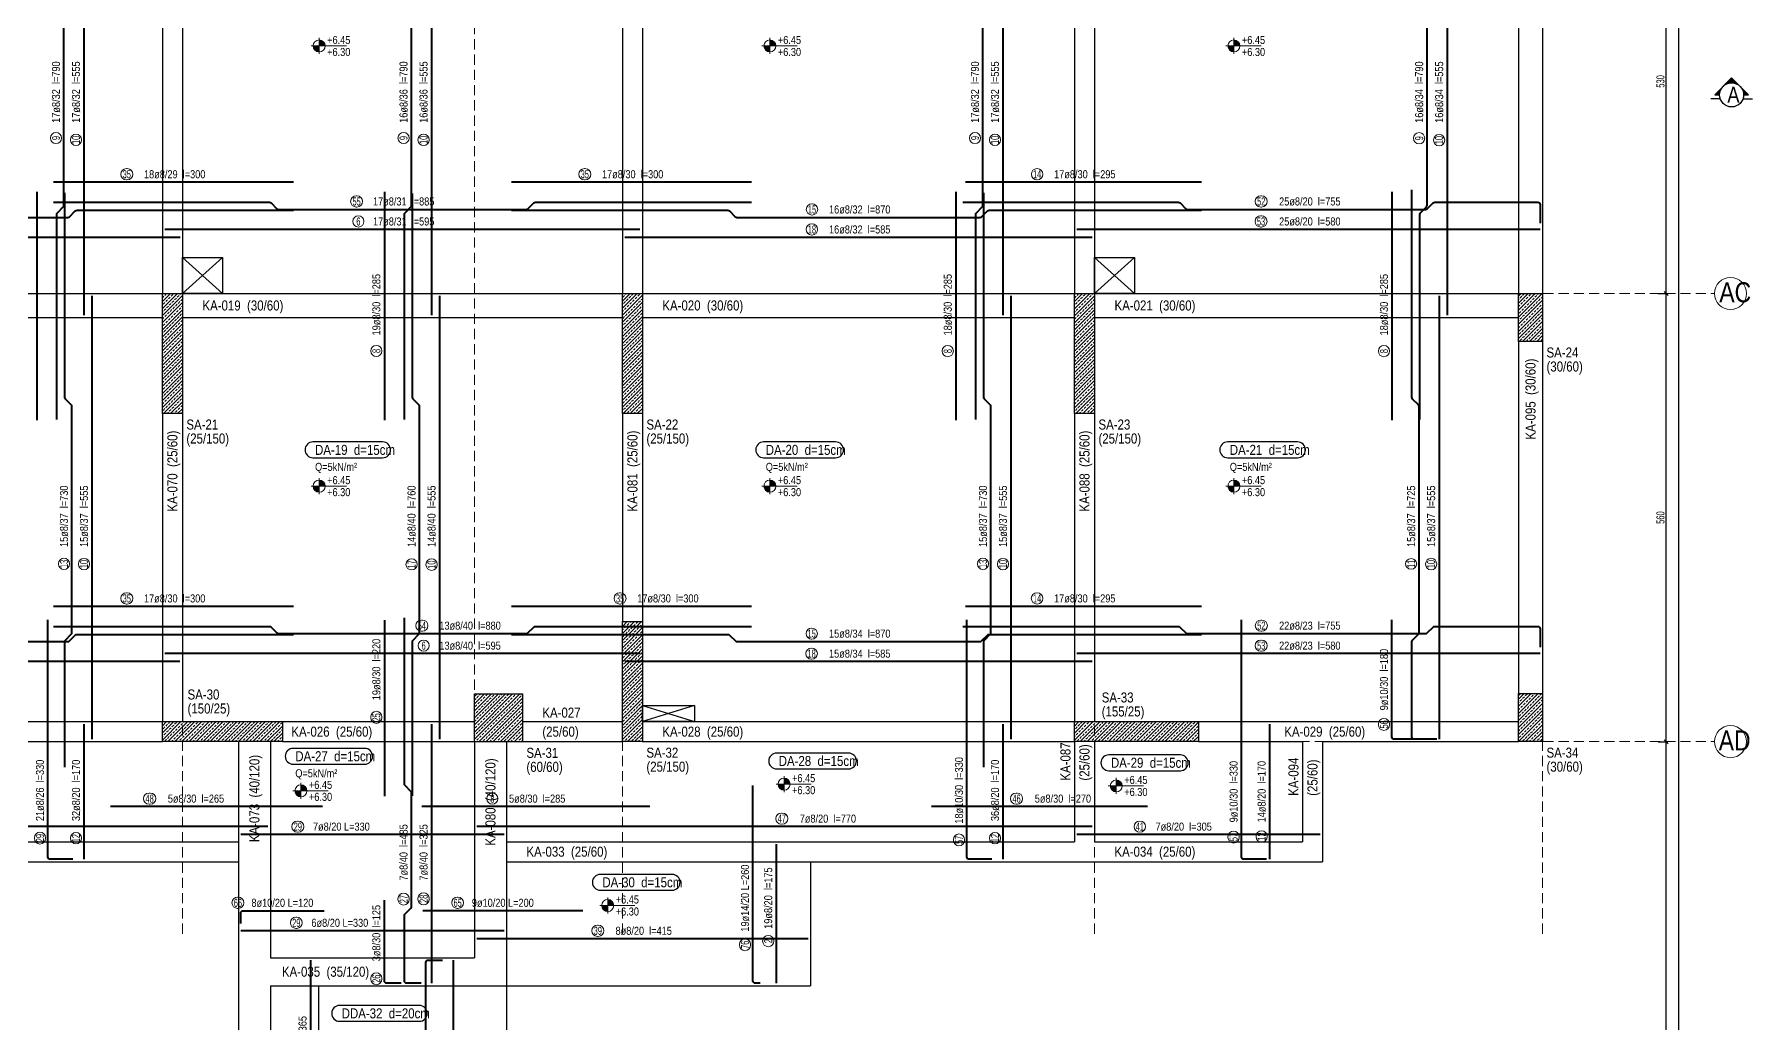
# Model space of a CAD drawing. Header units: millimetres. Extents: x 2223 to 6966, y 588 to 5587.
# Drawn here: x 4813 to 6960, y 3097 to 4334 of the extents above; entities that cross this region are included whole.
import ezdxf
from ezdxf.enums import TextEntityAlignment as Align

# ---------------------------------------------------------------- set-up
doc = ezdxf.new("R2010")
doc.units = ezdxf.units.MM
doc.linetypes.add('DASHED', pattern=[19.05, 12.7, -6.35])
for name, color, linetype, lineweight in [('AKS BALONU (BEYKENT)', 7, 'Continuous', 20), ('AKS CIZGISI (BEYKENT)', 252, 'DASHED', 20), ('AKS NO (BEYKENT)', 3, 'Continuous', 20), ('AKS OLCU (BEYKENT)', 200, 'Continuous', 20), ('BOSLUK (BEYKENT)', 30, 'Continuous', 30), ('CIZGI (BEYKENT)', 1, 'Continuous', 20), ('DONATI (BEYKENT)', 4, 'Continuous', 40), ('DONATI YAZISI (BEYKENT)', 3, 'Continuous', 20), ('DOSEME ISMI (BEYKENT)', 9, 'Continuous', 20), ('DOSEME PAFTA (BEYKENT)', 3, 'Continuous', 20), ('DOSEME SINIRI (BEYKENT)', 71, 'Continuous', 30), ('KESIT (BEYKENT)', 151, 'Continuous', 25), ('KESIT ISMI (BEYKENT)', 6, 'Continuous', 20), ('KIRIS (BEYKENT)', 2, 'Continuous', 30), ('KIRIS ISMI (BEYKENT)', 40, 'Continuous', 20), ('KOLON (BEYKENT)', 3, 'Continuous', 30), ('KOLON ISMI (BEYKENT)', 91, 'Continuous', 20), ('KOT CIZGI (BEYKENT)', 120, 'Continuous', 20), ('KOT YAZI (BEYKENT)', 7, 'Continuous', 20), ('POZ BALON (BEYKENT)', 14, 'Continuous', 20), ('POZ NO (BEYKENT)', 2, 'Continuous', 20), ('TARAMA (BEYKENT)', 252, 'Continuous', 20), ('YAZI (BEYKENT)', 140, 'Continuous', 20)]:
    doc.layers.add(name, color=color, linetype=linetype, lineweight=lineweight)
doc.styles.add('DSMOLC-50', font='Bahnschrift Light Condensed', dxfattribs={"width": 0.75, "height": 10})
doc.styles.add('KOT (BEYKENT)', font='')
doc.styles.add('YAZI (BEYKENT)', font='')
doc.styles.get('KOT (BEYKENT)').set_extended_font_data('Bahnschrift Light Condensed')
doc.styles.get('YAZI (BEYKENT)').set_extended_font_data('Bahnschrift Light Condensed')
doc.dimstyles.new('DSMOLC-50', dxfattribs={"dimtxt": 10, "dimasz": 5, "dimexe": 2, "dimexo": 2, "dimgap": 2, "dimtad": 1, "dimdec": 1, "dimrnd": 0.5, "dimzin": 12, "dimdsep": 46, "dimtxsty": 'DSMOLC-50', "dimblk": 'OBLIQUE', "dimblk1": 'OBLIQUE', "dimblk2": 'OBLIQUE', "dimcen": 0, "dimclrt": 7, "dimadec": 0, "dimazin": 0, "dimtfac": 1, "dimtdec": 4, "dimtix": 1, "dimtmove": 2, "dimatfit": 3, "dimfxl": 1, "dimtzin": 0, "dimarcsym": 0})
pattern_1 = [(45, (1444.828, 798.8927), (-4.4194174, 4.4194174), []), (45, (1449.247, 798.8927), (-4.4194174, 4.4194174), [3.125, -1.5625])]

# ---------------------------------------------------------------- blocks, each defined once
blk = doc.blocks.new('_Oblique')
at = {"color": 0, "linetype": 'ByBlock', "lineweight": -2}
blk.add_line((-0.5, -0.5), (0.5, 0.5), dxfattribs=at)
blk = doc.blocks.new('*D106')
at = {"layer": 'AKS OLCU (BEYKENT)', "color": 0, "lineweight": -2, "transparency": 16777216}
for p, q in [((6842.4, 3449.8), (6854.4, 3449.8)), ((6852.4, 2679.8), (6852.4, 3449.8)), ((6842.4, 2679.8), (6854.4, 2679.8))]:
    blk.add_line(p, q, dxfattribs=at)
at = {"layer": 'DEFPOINTS', "color": 0, "transparency": 16777216}
for p in [(6840.4, 3449.8), (6852.4, 3449.8), (6840.4, 2679.8)]:
    blk.add_point(p, dxfattribs=at)
at = {"layer": 'AKS OLCU (BEYKENT)', "color": 0, "lineweight": -2, "transparency": 16777216, "xscale": 5, "yscale": 5, "zscale": 5}
for p, rotation in [((6852.4, 3449.8), 90), ((6852.4, 2679.8), 270)]:
    blk.add_blockref('_Oblique', p, dxfattribs=dict(at, rotation=rotation))
at = {"layer": 'AKS OLCU (BEYKENT)', "color": 7, "transparency": 16777216, "insert": (6845.3, 3064.8), "char_height": 10, "attachment_point": 5, "rotation": 90, "style": 'DSMOLC-50'}
blk.add_mtext('770', dxfattribs=at)
blk = doc.blocks.new('*D107')
at = {"layer": 'AKS OLCU (BEYKENT)', "color": 0, "lineweight": -2, "transparency": 16777216}
for p, q in [((6842.4, 4009.8), (6854.4, 4009.8)), ((6852.4, 3449.8), (6852.4, 4009.8)), ((6842.4, 3449.8), (6854.4, 3449.8))]:
    blk.add_line(p, q, dxfattribs=at)
at = {"layer": 'DEFPOINTS', "color": 0, "transparency": 16777216}
for p in [(6840.4, 4009.8), (6852.4, 4009.8), (6840.4, 3449.8)]:
    blk.add_point(p, dxfattribs=at)
at = {"layer": 'AKS OLCU (BEYKENT)', "color": 0, "lineweight": -2, "transparency": 16777216, "xscale": 5, "yscale": 5, "zscale": 5}
for p, rotation in [((6852.4, 4009.8), 90), ((6852.4, 3449.8), 270)]:
    blk.add_blockref('_Oblique', p, dxfattribs=dict(at, rotation=rotation))
at = {"layer": 'AKS OLCU (BEYKENT)', "color": 7, "transparency": 16777216, "insert": (6845.3, 3729.8), "char_height": 10, "attachment_point": 5, "rotation": 90, "style": 'DSMOLC-50'}
blk.add_mtext('560', dxfattribs=at)
blk = doc.blocks.new('*D108')
at = {"layer": 'AKS OLCU (BEYKENT)', "color": 0, "lineweight": -2, "transparency": 16777216}
for p, q in [((6842.4, 4539.8), (6854.4, 4539.8)), ((6852.4, 4009.8), (6852.4, 4539.8)), ((6842.4, 4009.8), (6854.4, 4009.8))]:
    blk.add_line(p, q, dxfattribs=at)
at = {"layer": 'DEFPOINTS', "color": 0, "transparency": 16777216}
for p in [(6840.4, 4539.8), (6852.4, 4539.8), (6840.4, 4009.8)]:
    blk.add_point(p, dxfattribs=at)
at = {"layer": 'AKS OLCU (BEYKENT)', "color": 0, "lineweight": -2, "transparency": 16777216, "xscale": 5, "yscale": 5, "zscale": 5}
for p, rotation in [((6852.4, 4539.8), 90), ((6852.4, 4009.8), 270)]:
    blk.add_blockref('_Oblique', p, dxfattribs=dict(at, rotation=rotation))
at = {"layer": 'AKS OLCU (BEYKENT)', "color": 7, "transparency": 16777216, "insert": (6845.3, 4274.8), "char_height": 10, "attachment_point": 5, "rotation": 90, "style": 'DSMOLC-50'}
blk.add_mtext('530', dxfattribs=at)
blk = doc.blocks.new('*D110')
at = {"layer": 'AKS OLCU (BEYKENT)', "color": 0, "lineweight": -2, "transparency": 16777216}
for p, q in [((6842.4, 4944.8), (6870.4, 4944.8)), ((6868.4, 954.8), (6868.4, 4944.8)), ((6842.4, 954.8), (6870.4, 954.8))]:
    blk.add_line(p, q, dxfattribs=at)
at = {"layer": 'DEFPOINTS', "color": 0, "transparency": 16777216}
for p in [(6840.4, 4944.8), (6868.4, 4944.8), (6840.4, 954.8)]:
    blk.add_point(p, dxfattribs=at)
at = {"layer": 'AKS OLCU (BEYKENT)', "color": 0, "lineweight": -2, "transparency": 16777216, "xscale": 5, "yscale": 5, "zscale": 5}
for p, rotation in [((6868.4, 4944.8), 90), ((6868.4, 954.8), 270)]:
    blk.add_blockref('_Oblique', p, dxfattribs=dict(at, rotation=rotation))
at = {"layer": 'AKS OLCU (BEYKENT)', "color": 7, "transparency": 16777216, "insert": (6861.3, 2949.8), "char_height": 10, "attachment_point": 5, "rotation": 90, "style": 'DSMOLC-50'}
blk.add_mtext('3990', dxfattribs=at)

msp = doc.modelspace()

# ---------------------------------------------------------------- hatches: boundary and pattern name
at = {"layer": 'KESIT (BEYKENT)', "lineweight": -3}
h = msp.add_hatch(color=256, dxfattribs=at)
h.dxf.hatch_style = 1
h.paths.add_polyline_path([(6944.89, 4268.56), (6934.28, 4279.16), (6923.68, 4268.56, -0.1989124), (6934.28, 4272.95, -0.1989124)])
h = msp.add_hatch(color=256, dxfattribs=at)
h.dxf.hatch_style = 1
h.paths.add_polyline_path([(6919.28, 4257.95, -0.1989124), (6923.68, 4268.56), (6913.07, 4257.95)])
h = msp.add_hatch(color=256, dxfattribs=at)
h.dxf.hatch_style = 1
h.paths.add_polyline_path([(6955.5, 4257.95), (6944.89, 4268.56, -0.1989124), (6949.28, 4257.95)])
at = {"layer": 'KOT CIZGI (BEYKENT)'}
h = msp.add_hatch(color=256, dxfattribs=at)
h.dxf.hatch_style = 1
h.paths.add_polyline_path([(5168.81, 4319.09), (5161.31, 4319.09, 0.4142136), (5168.81, 4311.59)])
h = msp.add_hatch(color=256, dxfattribs=at)
h.dxf.hatch_style = 1
h.paths.add_polyline_path([(5168.81, 4326.59), (5168.81, 4319.09), (5176.31, 4319.09, 0.4142136)])
h = msp.add_hatch(color=256, dxfattribs=at)
h.dxf.hatch_style = 1
h.paths.add_polyline_path([(5732.14, 4319.09), (5724.64, 4319.09, 0.4142136), (5732.14, 4311.59)])
h = msp.add_hatch(color=256, dxfattribs=at)
h.dxf.hatch_style = 1
h.paths.add_polyline_path([(5732.14, 4326.59), (5732.14, 4319.09), (5739.64, 4319.09, 0.4142136)])
h = msp.add_hatch(color=256, dxfattribs=at)
h.dxf.hatch_style = 1
h.paths.add_polyline_path([(6312.14, 4319.09), (6304.64, 4319.09, 0.4142136), (6312.14, 4311.59)])
h = msp.add_hatch(color=256, dxfattribs=at)
h.dxf.hatch_style = 1
h.paths.add_polyline_path([(6312.14, 4326.59), (6312.14, 4319.09), (6319.64, 4319.09, 0.4142136)])
h = msp.add_hatch(color=256, dxfattribs=at)
h.dxf.hatch_style = 1
h.paths.add_polyline_path([(5168.81, 3769.09), (5161.31, 3769.09, 0.4142136), (5168.81, 3761.59)])
h = msp.add_hatch(color=256, dxfattribs=at)
h.dxf.hatch_style = 1
h.paths.add_polyline_path([(5168.81, 3776.59), (5168.81, 3769.09), (5176.31, 3769.09, 0.4142136)])
h = msp.add_hatch(color=256, dxfattribs=at)
h.dxf.hatch_style = 1
h.paths.add_polyline_path([(5732.14, 3769.09), (5724.64, 3769.09, 0.4142136), (5732.14, 3761.59)])
h = msp.add_hatch(color=256, dxfattribs=at)
h.dxf.hatch_style = 1
h.paths.add_polyline_path([(5732.14, 3776.59), (5732.14, 3769.09), (5739.64, 3769.09, 0.4142136)])
h = msp.add_hatch(color=256, dxfattribs=at)
h.dxf.hatch_style = 1
h.paths.add_polyline_path([(6312.14, 3769.09), (6304.64, 3769.09, 0.4142136), (6312.14, 3761.59)])
h = msp.add_hatch(color=256, dxfattribs=at)
h.dxf.hatch_style = 1
h.paths.add_polyline_path([(6312.14, 3776.59), (6312.14, 3769.09), (6319.64, 3769.09, 0.4142136)])
h = msp.add_hatch(color=256, dxfattribs=at)
h.dxf.hatch_style = 1
h.paths.add_polyline_path([(5146.04, 3395.85), (5146.04, 3388.35), (5153.54, 3388.35, 0.4142136)])
h = msp.add_hatch(color=256, dxfattribs=at)
h.dxf.hatch_style = 1
h.paths.add_polyline_path([(5749.89, 3396.7), (5742.39, 3396.7, 0.4142136), (5749.89, 3389.2)])
h = msp.add_hatch(color=256, dxfattribs=at)
h.dxf.hatch_style = 1
h.paths.add_polyline_path([(5749.89, 3404.2), (5749.89, 3396.7), (5757.39, 3396.7, 0.4142136)])
h = msp.add_hatch(color=256, dxfattribs=at)
h.dxf.hatch_style = 1
h.paths.add_polyline_path([(6165.13, 3394.49), (6157.63, 3394.49, 0.4142136), (6165.13, 3386.99)])
h = msp.add_hatch(color=256, dxfattribs=at)
h.dxf.hatch_style = 1
h.paths.add_polyline_path([(6165.13, 3401.99), (6165.13, 3394.49), (6172.63, 3394.49, 0.4142136)])
h = msp.add_hatch(color=256, dxfattribs=at)
h.dxf.hatch_style = 1
h.paths.add_polyline_path([(5146.04, 3388.35), (5138.54, 3388.35, 0.4142136), (5146.04, 3380.85)])
h = msp.add_hatch(color=256, dxfattribs=at)
h.dxf.hatch_style = 1
h.paths.add_polyline_path([(5529.49, 3245.09), (5521.99, 3245.09, 0.4142136), (5529.49, 3237.59)])
h = msp.add_hatch(color=256, dxfattribs=at)
h.dxf.hatch_style = 1
h.paths.add_polyline_path([(5529.49, 3252.59), (5529.49, 3245.09), (5536.99, 3245.09, 0.4142136)])
at = {"layer": 'TARAMA (BEYKENT)'}
h = msp.add_hatch(dxfattribs=at)
h.set_pattern_fill('ANSI33', color=256, style=0, pattern_type=0)
h.set_pattern_definition(pattern_1)
h.paths.add_polyline_path([(4972.86, 4009.84), (4997.86, 4009.84), (4997.86, 3859.84), (4972.86, 3859.84)], flags=0)
h = msp.add_hatch(dxfattribs=at)
h.set_pattern_fill('ANSI33', color=256, style=0, pattern_type=0)
h.set_pattern_definition(pattern_1)
h.paths.add_polyline_path([(5547.86, 4009.84), (5572.86, 4009.84), (5572.86, 3859.84), (5547.86, 3859.84)], flags=0)
h = msp.add_hatch(dxfattribs=at)
h.set_pattern_fill('ANSI33', color=256, style=0, pattern_type=0)
h.set_pattern_definition(pattern_1)
h.paths.add_polyline_path([(6112.86, 4009.84), (6137.86, 4009.84), (6137.86, 3859.84), (6112.86, 3859.84)], flags=0)
h = msp.add_hatch(dxfattribs=at)
h.set_pattern_fill('ANSI33', color=256, style=0, pattern_type=0)
h.set_pattern_definition(pattern_1)
h.paths.add_polyline_path([(6667.86, 4009.84), (6697.86, 4009.84), (6697.86, 3949.84), (6667.86, 3949.84)], flags=0)
h = msp.add_hatch(dxfattribs=at)
h.set_pattern_fill('ANSI33', color=256, style=0, pattern_type=0)
h.set_pattern_definition(pattern_1)
h.paths.add_polyline_path([(5547.86, 3599.84), (5572.86, 3599.84), (5572.86, 3449.84), (5547.86, 3449.84)], flags=0)
h = msp.add_hatch(dxfattribs=at)
h.set_pattern_fill('ANSI33', color=256, style=0, pattern_type=0)
h.set_pattern_definition(pattern_1)
h.paths.add_polyline_path([(5362.9, 3509.64), (5422.9, 3509.6), (5422.86, 3449.6), (5362.86, 3449.64)], flags=0)
h = msp.add_hatch(dxfattribs=at)
h.set_pattern_fill('ANSI33', color=256, style=0, pattern_type=0)
h.set_pattern_definition(pattern_1)
h.paths.add_polyline_path([(6667.86, 3509.84), (6697.86, 3509.84), (6697.86, 3449.84), (6667.86, 3449.84)], flags=0)
h = msp.add_hatch(dxfattribs=at)
h.set_pattern_fill('ANSI33', color=256, style=0, pattern_type=0)
h.set_pattern_definition(pattern_1)
h.paths.add_polyline_path([(4972.86, 3474.84), (5122.86, 3474.84), (5122.86, 3449.84), (4972.86, 3449.84)], flags=0)
h = msp.add_hatch(dxfattribs=at)
h.set_pattern_fill('ANSI33', color=256, style=0, pattern_type=0)
h.set_pattern_definition(pattern_1)
h.paths.add_polyline_path([(6112.86, 3474.84), (6267.86, 3474.84), (6267.86, 3449.84), (6112.86, 3449.84)], flags=0)

# ---------------------------------------------------------------- linework, layer by layer
at = {"layer": 'AKS BALONU (BEYKENT)'}
for centre in [(6932.86, 4009.84), (6932.86, 3449.84)]:
    msp.add_circle(centre, 20, dxfattribs=at)
at = {"layer": 'AKS CIZGISI (BEYKENT)'}
for p, q in [((4997.86, 3209.84), (4997.86, 5144.84)), ((5362.86, 3209.84), (5362.86, 5144.84)), ((5547.86, 3209.84), (5547.86, 5144.84)), ((6137.86, 3209.84), (6137.86, 5144.84)), ((6697.86, 3209.84), (6697.86, 5144.84)), ((2507.86, 4009.84), (6912.86, 4009.84)), ((2507.86, 3449.84), (6912.86, 3449.84))]:
    msp.add_line(p, q, dxfattribs=at)
at = {"layer": 'BOSLUK (BEYKENT)'}
for points in [[(4997.86, 4054.84), (5047.86, 4054.84), (5047.86, 4009.84), (4997.86, 4009.84)], [(6137.96, 4054.84), (6187.96, 4054.84), (6187.96, 4009.84), (6137.96, 4009.84)], [(5572.96, 3494.84), (5637.96, 3494.84), (5637.96, 3474.84), (5572.96, 3474.84)]]:
    msp.add_lwpolyline(points, close=True, dxfattribs=at)
at = {"layer": 'CIZGI (BEYKENT)', "lineweight": -3}
for p, q in [((4997.95, 4054.84), (5047.86, 4009.84)), ((5047.86, 4054.84), (4997.96, 4009.84)), ((6187.96, 4054.84), (6137.96, 4009.94)), ((6137.96, 4054.84), (6187.96, 4009.84)), ((5572.96, 3494.84), (5637.96, 3474.84)), ((5637.96, 3494.84), (5572.96, 3474.84))]:
    msp.add_line(p, q, dxfattribs=at)
at = {"layer": 'DONATI (BEYKENT)'}
for points in [[(4840.84, 3852.32), (4840.84, 4108.6, -0.1989124), (4841.72, 4110.72), (4848.97, 4117.96, 0.1989124), (4849.84, 4120.09), (4849.84, 4399.6, 0.1989124), (4848.97, 4401.72), (4841.72, 4408.96, -0.1989124), (4840.84, 4411.09), (4840.84, 4634.86)], [(5275.27, 3852.32), (5275.27, 4108.6, -0.1989124), (5276.14, 4110.72), (5283.39, 4117.96, 0.1989124), (5284.27, 4120.09), (5284.27, 4399.6, 0.1989124), (5283.39, 4401.72), (5276.14, 4408.96, -0.1989124), (5275.27, 4411.09), (5275.27, 4634.86)], [(5989.49, 3852.32), (5989.49, 4108.6, -0.1989124), (5990.37, 4110.72), (5997.61, 4117.96, 0.1989124), (5998.49, 4120.09), (5998.49, 4399.6, 0.1989124), (5997.61, 4401.72), (5990.37, 4408.96, -0.1989124), (5989.49, 4411.09), (5989.49, 4634.86)], [(6544.69, 3852.32), (6544.69, 4108.6, -0.1989124), (6545.57, 4110.72), (6552.81, 4117.96, 0.1989124), (6553.69, 4120.09), (6553.69, 4399.6, 0.1989124), (6552.81, 4401.72), (6545.57, 4408.96, -0.1989124), (6544.69, 4411.09), (6544.69, 4634.86)], [(4836.59, 4123.82), (5106.66, 4123.82, -0.1989124), (5108.78, 4122.94), (5116.03, 4115.69, 0.1989124), (5118.15, 4114.82), (5427.55, 4114.82, 0.1989124), (5429.67, 4115.69), (5436.92, 4122.94, -0.1989124), (5439.04, 4123.82), (5709.13, 4123.82)], [(4850.84, 3417.95), (4850.84, 3574.6, -0.1989124), (4851.72, 3576.72), (4858.97, 3583.96, 0.1989124), (4859.84, 3586.09), (4859.84, 3868.6, 0.1989124), (4858.97, 3870.72), (4851.72, 3877.96, -0.1989124), (4850.84, 3880.09), (4850.84, 4135.49)], [(5285.27, 3382.32), (5285.27, 3574.6, -0.1989124), (5286.14, 3576.72), (5293.39, 3583.96, 0.1989124), (5294.27, 3586.09), (5294.27, 3868.6, 0.1989124), (5293.39, 3870.72), (5286.14, 3877.96, -0.1989124), (5285.27, 3880.09), (5285.27, 4134.86)], [(5973.42, 4123.82), (6242.7, 4123.82, -0.1989124), (6244.82, 4122.94), (6252.07, 4115.69, 0.1989124), (6254.19, 4114.82), (6551.71, 4114.82, 0.1989124), (6553.83, 4115.69), (6561.08, 4122.94, -0.1989124), (6563.2, 4123.82), (6691.94, 4123.82, -0.4142136), (6694.94, 4120.82), (6694.94, 4097.8)], [(5999.49, 3417.95), (5999.49, 3574.6, -0.1989124), (6000.37, 3576.72), (6007.61, 3583.96, 0.1989124), (6008.49, 3586.09), (6008.49, 3868.6, 0.1989124), (6007.61, 3870.72), (6000.37, 3877.96, -0.1989124), (5999.49, 3880.09), (5999.49, 4135.49)], [(6565.69, 3452.84), (6537.69, 3452.84, -0.4142136), (6534.69, 3455.84), (6534.69, 3574.6, -0.1989124), (6535.57, 3576.72), (6542.81, 3583.96, 0.1989124), (6543.69, 3586.09), (6543.69, 3868.6, 0.1989124), (6542.81, 3870.72), (6535.57, 3877.96, -0.1989124), (6534.69, 3880.09), (6534.69, 4139.38)], [(4269.08, 4113.82), (4539.57, 4113.82, -0.1989124), (4541.69, 4112.94), (4548.93, 4105.69, 0.1989124), (4551.05, 4104.82), (4854.67, 4104.82, 0.1989124), (4856.79, 4105.69), (4864.03, 4112.94, -0.1989124), (4866.15, 4113.82), (5136.62, 4113.82)], [(5409.1, 4113.82), (5679.57, 4113.82, -0.1989124), (5681.69, 4112.94), (5688.93, 4105.69, 0.1989124), (5691.05, 4104.82), (5994.67, 4104.82, 0.1989124), (5996.79, 4105.69), (6004.03, 4112.94, -0.1989124), (6006.15, 4113.82), (6271.65, 4113.82)], [(4860.84, 3302.84), (4832.84, 3302.84, -0.4142136), (4829.84, 3305.84), (4829.84, 3601.84)], [(4836.6, 3593.81), (5106.62, 3593.81, -0.1989124), (5108.74, 3592.93), (5115.98, 3585.69, 0.1989124), (5118.1, 3584.81), (5427.62, 3584.81, 0.1989124), (5429.74, 3585.69), (5436.98, 3592.93, -0.1989124), (5439.1, 3593.81), (5709.14, 3593.81)], [(5296.27, 3147.84), (5278.27, 3147.84, -0.4142136), (5275.27, 3150.84), (5275.27, 3232.6, -0.1989124), (5276.14, 3234.72), (5283.39, 3241.96, 0.1989124), (5284.27, 3244.09), (5284.27, 3385.6, 0.1989124), (5283.39, 3387.72), (5276.14, 3394.96, -0.1989124), (5275.27, 3397.09), (5275.27, 3604.38)], [(5973.42, 3593.81), (6242.64, 3593.81, -0.1989124), (6244.76, 3592.93), (6252, 3585.69, 0.1989124), (6254.12, 3584.81), (6551.7, 3584.81, 0.1989124), (6553.82, 3585.69), (6561.06, 3592.93, -0.1989124), (6563.18, 3593.81), (6691.95, 3593.81, -0.4142136), (6694.95, 3590.81), (6694.95, 3567.8)], [(6009.49, 3302.84), (5981.49, 3302.84, -0.4142136), (5978.49, 3305.84), (5978.49, 3601.84)], [(6352.76, 3302.84), (6324.76, 3302.84, -0.4142136), (6321.76, 3305.84), (6321.76, 3601.84)], [(6540.69, 3452.84), (6512.69, 3452.84, -0.4142136), (6509.69, 3455.84), (6509.69, 3601.84)], [(4269.08, 3583.81), (4539.62, 3583.81, -0.1989124), (4541.74, 3582.93), (4548.98, 3575.69, 0.1989124), (4551.11, 3574.81), (4854.63, 3574.81, 0.1989124), (4856.76, 3575.69), (4864, 3582.93, -0.1989124), (4866.12, 3583.81), (5136.63, 3583.81)], [(5409.1, 3583.81), (5679.62, 3583.81, -0.1989124), (5681.74, 3582.93), (5688.98, 3575.69, 0.1989124), (5691.11, 3574.81), (5994.63, 3574.81, 0.1989124), (5996.76, 3575.69), (6004, 3582.93, -0.1989124), (6006.12, 3583.81), (6271.64, 3583.81)], [(5720.04, 3147.84), (5714.04, 3147.84, -0.4142136), (5711.04, 3150.84), (5711.04, 3394.84)], [(5271.27, 3147.84), (5253.27, 3147.84, -0.4142136), (5250.27, 3150.84), (5250.27, 3251.84)], [(5070.86, 3222.5), (5070.86, 3235.5, -0.4142136), (5073.86, 3238.5), (5174.86, 3238.5)], [(5323.16, 2812.84), (5305.16, 2812.84, -0.4142136), (5302.16, 2815.84), (5302.16, 3173.84, -0.4142136), (5305.16, 3176.84), (5323.16, 3176.84)]]:
    msp.add_lwpolyline(points, format="xyb", dxfattribs=at)
for points in [[(4874.84, 4536.84), (4874.84, 3982.84)], [(5309.27, 4536.84), (5309.27, 3982.84)], [(6023.49, 4536.84), (6023.49, 3982.84)], [(6578.69, 4536.84), (6578.69, 3982.84)], [(5136.65, 4148.82), (4836.65, 4148.82)], [(5709.06, 4148.82), (5409.06, 4148.82)], [(6271.67, 4148.82), (5976.68, 4148.82)], [(4815.84, 4136.72), (4815.84, 3851.72)], [(5250.27, 4136.72), (5250.27, 3851.72)], [(5964.49, 4136.72), (5964.49, 3851.72)], [(6509.69, 4136.72), (6509.69, 3851.72)], [(5569.78, 4089.82), (4975.94, 4089.82)], [(6694.94, 4089.82), (6115.94, 4089.82)], [(4994.94, 4079.82), (4410.76, 4079.82)], [(6134.94, 4079.82), (5550.76, 4079.82)], [(4884.84, 4006.84), (4884.84, 3452.84)], [(5319.27, 4006.84), (5319.27, 3452.84)], [(6033.49, 4006.84), (6033.49, 3452.84)], [(6568.69, 4006.84), (6568.69, 3452.84)], [(5136.62, 3618.81), (4836.62, 3618.81)], [(5709.11, 3618.81), (5409.11, 3618.81)], [(6271.63, 3618.81), (5976.63, 3618.81)], [(5250.27, 3601.72), (5250.27, 3381.72)], [(4994.86, 3549.81), (4410.86, 3549.81)], [(5569.86, 3559.81), (4975.88, 3559.81)], [(6134.86, 3549.81), (5550.86, 3549.81)], [(6694.95, 3559.81), (6115.88, 3559.81)], [(4874.84, 3471.84), (4874.84, 3302.84)], [(5309.27, 3471.84), (5309.27, 3147.84)], [(6023.49, 3471.84), (6023.49, 3302.84)], [(6356.76, 3471.84), (6356.76, 3302.84)], [(5172.86, 3368.66), (4907.86, 3368.66)], [(5582.24, 3368.66), (5297.23, 3368.66)], [(6204.11, 3368.66), (5934.12, 3368.66)], [(5104.86, 3343.66), (4410.84, 3343.66)], [(5399.86, 3333.66), (5070.86, 3333.66)], [(6134.86, 3343.66), (5365.86, 3343.66)], [(6419.86, 3333.66), (6115.87, 3333.66)], [(5740.04, 3321.84), (5740.04, 3147.84)], [(5498.36, 3238.5), (5298.36, 3238.5)], [(5399.86, 3213.5), (5070.86, 3213.5)], [(5779.86, 3203.5), (5365.86, 3203.5)], [(5158.06, 3176.84), (5158.06, 2812.84)], [(5336.16, 3176.84), (5336.16, 2812.84)]]:
    msp.add_lwpolyline(points, dxfattribs=at)
at = {"layer": 'DOSEME PAFTA (BEYKENT)', "lineweight": -3}
for points in [[(5161.05, 3804.52), (5248.12, 3804.52, 1), (5248.12, 3824.31), (5161.05, 3824.31, 1)], [(5724.39, 3804.52), (5814.28, 3804.52, 1), (5814.28, 3824.31), (5724.39, 3824.31, 1)], [(6304.39, 3804.52), (6391.71, 3804.52, 1), (6391.71, 3824.31), (6304.39, 3824.31, 1)], [(5136.36, 3421.67), (5225.66, 3421.67, 1), (5225.66, 3441.46), (5136.36, 3441.46, 1)], [(5740.56, 3415.77), (5830.38, 3415.77, 1), (5830.38, 3435.56), (5740.56, 3435.56, 1)], [(6155.8, 3413.56), (6245.19, 3413.56, 1), (6245.19, 3433.34), (6155.8, 3433.34, 1)], [(5520.16, 3264.16), (5609.99, 3264.16, 1), (5609.99, 3283.95), (5520.16, 3283.95, 1)], [(5194.34, 3100.4), (5293.96, 3100.4, 1), (5293.96, 3120.18), (5194.34, 3120.18, 1)]]:
    msp.add_lwpolyline(points, format="xyb", close=True, dxfattribs=at)
at = {"layer": 'DOSEME SINIRI (BEYKENT)'}
for p, q in [((5782.86, 3299.84), (5782.86, 3144.84)), ((5167.86, 3144.84), (5167.86, 2844.84)), ((5402.86, 3144.84), (5782.86, 3144.84)), ((5402.86, 3144.84), (5402.86, 2844.84))]:
    msp.add_line(p, q, dxfattribs=at)
at = {"layer": 'KESIT (BEYKENT)', "lineweight": -3, "flags": 128}
for points in [[(6949.28, 4257.95), (6955.5, 4257.95), (6934.28, 4279.16), (6913.07, 4257.95), (6919.28, 4257.95)], [(6920.14, 4252.95), (6908.07, 4252.95)], [(6948.43, 4252.95), (6960.5, 4252.95)]]:
    msp.add_lwpolyline(points, dxfattribs=at)
at = {"layer": 'KESIT (BEYKENT)', "lineweight": -3}
msp.add_circle((6934.28, 4257.95), 15, dxfattribs=at)
at = {"layer": 'KIRIS (BEYKENT)'}
for p, q in [((4972.86, 4479.94), (4972.96, 4009.94)), ((4997.86, 4479.94), (4997.96, 4009.94)), ((5547.76, 4479.94), (5547.76, 4009.94)), ((5572.86, 4479.94), (5572.76, 4009.94)), ((6112.86, 4479.94), (6112.96, 4009.94)), ((6137.86, 4479.94), (6137.96, 4009.94)), ((6667.96, 4479.94), (6667.96, 4009.94)), ((6697.86, 4479.94), (6697.96, 4009.94)), ((4432.76, 4009.84), (4972.96, 4009.84)), ((4997.96, 4009.84), (5547.76, 4009.84)), ((5572.76, 4009.84), (6112.96, 4009.84)), ((6137.96, 4009.84), (6667.96, 4009.84)), ((4432.76, 3979.84), (4972.96, 3979.84)), ((4997.96, 3979.84), (5547.76, 3979.84)), ((5572.76, 3979.84), (6112.96, 3979.84)), ((6137.96, 3979.84), (6667.96, 3979.84)), ((6667.96, 3949.94), (6667.96, 3509.74)), ((6697.86, 3949.94), (6697.96, 3509.74)), ((4972.96, 3859.94), (4972.86, 3474.84)), ((4997.86, 3859.94), (4997.86, 3474.74)), ((5547.76, 3859.94), (5547.76, 3599.74)), ((5572.86, 3859.94), (5572.76, 3599.74)), ((6112.96, 3859.94), (6112.86, 3474.84)), ((6137.86, 3859.94), (6137.86, 3474.74)), ((4432.76, 3474.84), (4972.86, 3474.84)), ((5122.86, 3474.84), (5362.78, 3474.84)), ((5422.78, 3474.84), (5547.76, 3474.84)), ((5572.76, 3474.84), (6112.86, 3474.84)), ((6267.96, 3474.84), (6667.96, 3474.84)), ((4432.86, 3449.84), (4972.86, 3449.84)), ((5067.86, 3449.74), (5067.86, 2844.84)), ((5107.86, 3449.74), (5107.86, 3179.84)), ((5122.86, 3449.84), (5362.76, 3449.84)), ((5362.86, 3449.64), (5362.86, 3179.84)), ((5402.86, 3449.62), (5402.86, 3144.84)), ((5422.76, 3449.84), (5547.76, 3449.84)), ((5572.76, 3449.84), (6112.86, 3449.84)), ((6112.96, 3449.74), (6112.86, 3324.84)), ((6137.86, 3449.74), (6137.86, 3324.84)), ((6267.96, 3449.84), (6397.86, 3449.84)), ((6397.86, 3449.84), (6397.86, 3324.84)), ((6422.86, 3449.84), (6667.96, 3449.84)), ((6422.86, 3449.84), (6422.86, 3299.84)), ((4432.86, 3324.84), (5067.86, 3324.84)), ((5402.86, 3324.84), (6112.86, 3324.84)), ((6137.86, 3324.84), (6397.86, 3324.84)), ((3787.91, 3299.84), (5067.86, 3299.84)), ((5402.86, 3299.84), (6422.86, 3299.84)), ((5107.86, 3179.84), (5362.86, 3179.84)), ((5107.86, 3144.84), (5402.86, 3144.84)), ((5107.86, 3144.84), (5107.86, 2844.84))]:
    msp.add_line(p, q, dxfattribs=at)
at = {"layer": 'KOLON (BEYKENT)'}
for points in [[(4972.86, 4009.84), (4997.86, 4009.84), (4997.86, 3859.84), (4972.86, 3859.84)], [(5547.86, 4009.84), (5572.86, 4009.84), (5572.86, 3859.84), (5547.86, 3859.84)], [(6112.86, 4009.84), (6137.86, 4009.84), (6137.86, 3859.84), (6112.86, 3859.84)], [(6667.86, 4009.84), (6697.86, 4009.84), (6697.86, 3949.84), (6667.86, 3949.84)], [(5547.86, 3599.84), (5572.86, 3599.84), (5572.86, 3449.84), (5547.86, 3449.84)], [(5362.9, 3509.64), (5422.9, 3509.6), (5422.86, 3449.6), (5362.86, 3449.64)], [(6667.86, 3509.84), (6697.86, 3509.84), (6697.86, 3449.84), (6667.86, 3449.84)], [(4972.86, 3474.84), (5122.86, 3474.84), (5122.86, 3449.84), (4972.86, 3449.84)], [(6112.86, 3474.84), (6267.86, 3474.84), (6267.86, 3449.84), (6112.86, 3449.84)]]:
    msp.add_lwpolyline(points, close=True, dxfattribs=at)
at = {"layer": 'KOT CIZGI (BEYKENT)'}
for p, q in [((5158.81, 4319.09), (5202.83, 4319.09)), ((5168.81, 4329.09), (5168.81, 4309.09)), ((5722.14, 4319.09), (5766.17, 4319.09)), ((5732.14, 4329.09), (5732.14, 4309.09)), ((6302.14, 4319.09), (6346.17, 4319.09)), ((6312.14, 4329.09), (6312.14, 4309.09)), ((5158.81, 3769.09), (5202.83, 3769.09)), ((5168.81, 3779.09), (5168.81, 3759.09)), ((5722.14, 3769.09), (5766.17, 3769.09)), ((5732.14, 3779.09), (5732.14, 3759.09)), ((6302.14, 3769.09), (6346.17, 3769.09)), ((6312.14, 3779.09), (6312.14, 3759.09)), ((5146.04, 3398.35), (5146.04, 3378.35)), ((5739.89, 3396.7), (5783.92, 3396.7)), ((5749.89, 3406.7), (5749.89, 3386.7)), ((6155.13, 3394.49), (6199.16, 3394.49)), ((6165.13, 3404.49), (6165.13, 3384.49)), ((5136.04, 3388.35), (5180.07, 3388.35)), ((5519.49, 3245.09), (5563.52, 3245.09)), ((5529.49, 3255.09), (5529.49, 3235.09))]:
    msp.add_line(p, q, dxfattribs=at)
for centre in [(5168.81, 4319.09), (5732.14, 4319.09), (6312.14, 4319.09), (5168.81, 3769.09), (5732.14, 3769.09), (6312.14, 3769.09), (5146.04, 3388.35), (5749.89, 3396.7), (6165.13, 3394.49), (5529.49, 3245.09)]:
    msp.add_circle(centre, 7.5, dxfattribs=at)
at = {"layer": 'POZ BALON (BEYKENT)'}
for points in [[(4871.84, 4201.57), (4871.84, 4201.91, 1), (4857.84, 4201.91), (4857.84, 4201.57, 1)], [(5306.27, 4201.64), (5306.27, 4201.98, 1), (5292.27, 4201.98), (5292.27, 4201.64, 1)], [(6020.49, 4201.57), (6020.49, 4201.91, 1), (6006.49, 4201.91), (6006.49, 4201.57, 1)], [(6575.69, 4201.31), (6575.69, 4201.65, 1), (6561.69, 4201.65), (6561.69, 4201.31, 1)], [(4927.84, 4151.82), (4928.93, 4151.82, 1), (4928.93, 4165.82), (4927.84, 4165.82, 1)], [(5500.29, 4151.82), (5501.37, 4151.82, 1), (5501.37, 4165.82), (5500.29, 4165.82, 1)], [(6065.95, 4151.82), (6066.4, 4151.82, 1), (6066.4, 4165.82), (6065.95, 4165.82, 1)], [(5215.16, 4117.82), (5216.1, 4117.82, 1), (5216.1, 4131.82), (5215.16, 4131.82, 1)], [(6345.77, 4117.82), (6346.81, 4117.82, 1), (6346.81, 4131.82), (6345.77, 4131.82, 1)], [(5784.72, 4107.82), (5784.93, 4107.82, 1), (5784.93, 4121.82), (5784.72, 4121.82, 1)], [(6345.54, 4092.82), (6346.52, 4092.82, 1), (6346.52, 4106.82), (6345.54, 4106.82, 1)], [(5784.52, 4082.82), (5784.86, 4082.82, 1), (5784.86, 4096.82), (5784.52, 4096.82, 1)], [(4856.84, 3671.77), (4856.84, 3672.03, 1), (4842.84, 3672.03), (4842.84, 3671.77, 1)], [(4881.84, 3671.52), (4881.84, 3671.86, 1), (4867.84, 3671.86), (4867.84, 3671.52, 1)], [(5291.27, 3671.31), (5291.27, 3671.33, 1), (5277.27, 3671.33), (5277.27, 3671.31, 1)], [(5316.27, 3670.86), (5316.27, 3671.2, 1), (5302.27, 3671.2), (5302.27, 3670.86, 1)], [(6005.49, 3671.77), (6005.49, 3672.03, 1), (5991.49, 3672.03), (5991.49, 3671.77, 1)], [(6030.49, 3671.52), (6030.49, 3671.86, 1), (6016.49, 3671.86), (6016.49, 3671.52, 1)], [(6540.69, 3672.27), (6540.69, 3671.58, 1), (6526.69, 3671.58), (6526.69, 3672.27, 1)], [(6565.69, 3671.52), (6565.69, 3671.86, 1), (6551.69, 3671.86), (6551.69, 3671.52, 1)], [(4927.84, 3621.81), (4928.93, 3621.81, 1), (4928.93, 3635.81), (4927.84, 3635.81, 1)], [(5544.35, 3621.81), (5545.43, 3621.81, 1), (5545.43, 3635.81), (5544.35, 3635.81, 1)], [(6065.9, 3621.81), (6066.35, 3621.81, 1), (6066.35, 3635.81), (6065.9, 3635.81, 1)], [(5296.53, 3587.81), (5297.82, 3587.81, 1), (5297.82, 3601.81), (5296.53, 3601.81, 1)], [(5784.35, 3577.81), (5784.56, 3577.81, 1), (5784.56, 3591.81), (5784.35, 3591.81, 1)], [(6345.92, 3587.81), (6346.96, 3587.81, 1), (6346.96, 3601.81), (6345.92, 3601.81, 1)], [(5784.16, 3552.81), (5784.49, 3552.81, 1), (5784.49, 3566.81), (5784.16, 3566.81, 1)], [(6345.69, 3562.81), (6346.67, 3562.81, 1), (6346.67, 3576.81), (6345.69, 3576.81, 1)], [(5247.27, 3479.67), (5247.27, 3480.71, 1), (5233.27, 3480.71), (5233.27, 3479.67, 1)], [(6506.69, 3470.95), (6506.69, 3471.84, 1), (6492.69, 3471.84), (6492.69, 3470.95, 1)], [(4956.3, 3371.66), (4957.61, 3371.66, 1), (4957.61, 3385.66), (4956.3, 3385.66, 1)], [(6039.96, 3371.66), (6041.1, 3371.66, 1), (6041.1, 3385.66), (6039.96, 3385.66, 1)], [(5141.72, 3336.66), (5142.63, 3336.66, 1), (5142.63, 3350.66), (5141.72, 3350.66, 1)], [(5746.56, 3346.66), (5747.55, 3346.66, 1), (5747.55, 3360.66), (5746.56, 3360.66, 1)], [(6194.41, 3336.66), (6194.57, 3336.66, 1), (6194.57, 3350.66), (6194.41, 3350.66, 1)], [(4826.84, 3328.83), (4826.84, 3329.74, 1), (4812.84, 3329.74), (4812.84, 3328.83, 1)], [(4871.84, 3329.08), (4871.84, 3329.3, 1), (4857.84, 3329.3), (4857.84, 3329.08, 1)], [(5975.49, 3326.69), (5975.49, 3327.52, 1), (5961.49, 3327.52), (5961.49, 3326.69, 1)], [(6020.49, 3329.18), (6020.49, 3329.4, 1), (6006.49, 3329.4), (6006.49, 3329.18, 1)], [(6318.76, 3330.18), (6318.76, 3331, 1), (6304.76, 3331), (6304.76, 3330.18, 1)], [(6353.76, 3331.17), (6353.76, 3331.4, 1), (6339.76, 3331.4), (6339.76, 3331.17, 1)], [(5066.81, 3241.5), (5067.66, 3241.5, 1), (5067.66, 3255.5), (5066.81, 3255.5, 1)], [(5281.27, 3252.67), (5281.27, 3253.51, 1), (5267.27, 3253.51), (5267.27, 3252.67, 1)], [(5306.27, 3252.87), (5306.27, 3253.95, 1), (5292.27, 3253.95), (5292.27, 3252.87, 1)], [(5341.44, 3241.5), (5342.33, 3241.5, 1), (5342.33, 3255.5), (5341.44, 3255.5, 1)], [(5139.79, 3216.5), (5140.7, 3216.5, 1), (5140.7, 3230.5), (5139.79, 3230.5, 1)], [(5516.6, 3206.5), (5517.64, 3206.5, 1), (5517.64, 3220.5), (5516.6, 3220.5, 1)], [(5708.04, 3195.58), (5708.04, 3196.43, 1), (5694.04, 3196.43), (5694.04, 3195.58, 1)], [(5247.27, 3153.1), (5247.27, 3154.09, 1), (5233.27, 3154.09), (5233.27, 3153.1, 1)]]:
    msp.add_lwpolyline(points, format="xyb", close=True, dxfattribs=at)
for centre in [(4839.84, 4204.03), (5274.27, 4204.09), (5988.49, 4204.03), (6543.69, 4203.77), (5217.83, 4099.82), (5240.27, 3938.01), (5954.49, 3937.83), (6499.69, 3937.83), (5299.43, 3569.81), (5385.27, 3378.66), (5730.04, 3200.61)]:
    msp.add_circle(centre, 7, dxfattribs=at)

# ---------------------------------------------------------------- texts
at = {"layer": 'AKS NO (BEYKENT)', "style": 'YAZI (BEYKENT)'}
for s, p in [('AC', (6918.85, 3998.84)), ('AD', (6918.12, 3438.84))]:
    msp.add_text(s, height=25, dxfattribs=at).set_placement(p)
at = {"layer": 'DONATI YAZISI (BEYKENT)', "style": 'YAZI (BEYKENT)'}
for s, p in [(' 17ø8/32  l=790', (4839.84, 4259.84)), (' 17ø8/32  l=555', (4864.84, 4259.84)), (' 16ø8/36  l=790', (5274.27, 4259.84)), (' 16ø8/36  l=555', (5299.27, 4259.84)), (' 17ø8/32  l=790', (5988.49, 4259.84)), (' 17ø8/32  l=555', (6013.49, 4259.84)), (' 16ø8/34  l=790', (6543.69, 4259.84)), (' 16ø8/34  l=555', (6568.69, 4259.84)), (' 19ø8/30  l=285', (5240.27, 3994.22)), (' 18ø8/30  l=285', (5954.49, 3994.22)), (' 18ø8/30  l=285', (6499.69, 3994.22)), (' 15ø8/37  l=730', (4849.84, 3729.84)), (' 15ø8/37  l=555', (4874.84, 3729.84)), (' 14ø8/40  l=760', (5284.27, 3729.84)), (' 14ø8/40  l=555', (5309.27, 3729.84)), (' 15ø8/37  l=730', (5998.49, 3729.84)), (' 15ø8/37  l=555', (6023.49, 3729.84)), (' 15ø8/37  l=725', (6533.69, 3729.84)), (' 15ø8/37  l=555', (6558.69, 3729.84)), (' 19ø8/30  l=220', (5240.27, 3538.37)), ('9ø10/30  l=180', (6499.69, 3527.34)), (' 21ø8/26  l=330', (4819.84, 3387.34)), (' 32ø8/20  l=170', (4864.84, 3387.34)), (' 18ø10/30  l=330', (5968.49, 3387.34)), (' 36ø8/20  l=170', (6013.49, 3387.34)), ('9ø10/30  l=330', (6311.76, 3387.34)), ('14ø8/20  l=170', (6346.76, 3387.34)), (' 7ø8/40  l=485', (5274.27, 3309.84)), (' 7ø8/40  l=325', (5299.27, 3309.84)), ('19ø14/20 L=260', (5701.04, 3254.3)), ('19ø8/20  l=175', (5730.04, 3254.3)), (' 3ø8/30  l=125', (5240.27, 3208.99)), (' 4ø8/20  l=365', (5148.06, 3070.21))]:
    msp.add_text(s, height=10, rotation=90, dxfattribs=at).set_placement(p, align=Align.MIDDLE_CENTER)
for s, p in [(' 18ø8/29  l=300', (4986.65, 4158.82)), (' 17ø8/30  l=300', (5559.06, 4158.82)), (' 17ø8/30  l=295', (6124.17, 4158.82)), (' 17ø8/31  l=885', (5272.86, 4124.82)), (' 25ø8/20  l=755', (6405.44, 4124.82)), (' 17ø8/31  l=595', (5272.86, 4099.82)), (' 16ø8/32  l=870', (5842.85, 4114.82)), (' 25ø8/20  l=580', (6405.44, 4099.82)), (' 16ø8/32  l=585', (5842.85, 4089.82)), (' 17ø8/30  l=300', (4986.62, 3628.81)), (' 17ø8/30  l=300', (5603.12, 3628.81)), (' 17ø8/30  l=295', (6124.13, 3628.81)), (' 13ø8/40  l=880', (5355.84, 3594.81)), (' 15ø8/34  l=870', (5842.86, 3584.81)), (' 22ø8/23  l=755', (6405.41, 3594.81)), (' 13ø8/40  l=595', (5355.84, 3569.81)), (' 15ø8/34  l=585', (5842.86, 3559.81)), (' 22ø8/23  l=580', (6405.41, 3569.81)), (' 5ø8/30  l=265', (5013.25, 3378.66)), (' 5ø8/30  l=285', (5439.74, 3378.66)), (' 5ø8/30  l=270', (6096.84, 3378.66)), (' 7ø8/20  l=770', (5803.07, 3353.66)), ('7ø8/20 L=330', (5196.54, 3343.66)), ('7ø8/20  l=305', (6249.38, 3343.66)), ('8ø10/20 L=120', (5122.86, 3248.5)), ('9ø10/20 L=200', (5398.36, 3248.5)), ('6ø8/20 L=330', (5194.65, 3223.5)), (' 8ø8/20  l=415', (5572.86, 3213.5))]:
    msp.add_text(s, height=10, dxfattribs=at).set_placement(p, align=Align.MIDDLE_CENTER)
at = {"layer": 'DOSEME ISMI (BEYKENT)', "style": 'YAZI (BEYKENT)'}
for s, p in [('DA-19  d=15cm', (5163.69, 3808.18)), ('DA-20  d=15cm', (5727.03, 3808.18)), ('DA-21  d=15cm', (6307.03, 3808.18)), ('DA-27  d=15cm', (5139, 3425.33)), ('DA-28  d=15cm', (5743.2, 3419.43)), ('DA-29  d=15cm', (6158.44, 3417.21)), ('DA-30  d=15cm', (5522.8, 3267.82)), ('DDA-32  d=20cm', (5196.98, 3104.05))]:
    msp.add_text(s, height=12.5, dxfattribs=at).set_placement(p)
at = {"layer": 'KESIT ISMI (BEYKENT)', "style": 'YAZI (BEYKENT)'}
msp.add_text('A', height=20, dxfattribs=at).set_placement((6928.83, 4248.08))
at = {"layer": 'KIRIS ISMI (BEYKENT)', "style": 'YAZI (BEYKENT)'}
for s, p in [('KA-019  (30/60)', (5022.96, 3988.59)), ('KA-020  (30/60)', (5597.76, 3988.59)), ('KA-021  (30/60)', (6162.96, 3988.59)), ('KA-027', (5447.79, 3479.84)), ('KA-026  (25/60)', (5134.08, 3456.09)), ('(25/60)', (5447.79, 3456.09)), ('KA-028  (25/60)', (5597.76, 3456.09)), ('KA-029  (25/60)', (6375.12, 3456.09)), ('KA-033  (25/60)', (5427.86, 3306.09)), ('KA-034  (25/60)', (6162.86, 3306.09)), ('KA-035  (35/120)', (5122.26, 3156.09))]:
    msp.add_text(s, height=12.5, dxfattribs=at).set_placement(p)
for s, p in [('KA-095  (30/60)', (6689.12, 3827.33)), ('KA-070  (25/60)', (4991.62, 3737.33)), ('KA-081  (25/60)', (5566.62, 3737.35)), ('KA-088  (25/60)', (6131.62, 3737.33)), ('KA-087', (6107.86, 3401.14)), ('(25/60)', (6131.61, 3401.14)), ('KA-073  (40/120)', (5094.12, 3324.25)), ('KA-080  (40/120)', (5389.12, 3319.88)), ('KA-094', (6392.86, 3382.15)), ('(25/60)', (6416.61, 3382.15))]:
    msp.add_text(s, height=12.5, rotation=90, dxfattribs=at).set_placement(p)
at = {"layer": 'KOLON ISMI (BEYKENT)', "style": 'YAZI (BEYKENT)'}
for s, p in [('SA-24', (6702.86, 3929.84)), ('(30/60)', (6702.86, 3912.34)), ('SA-21', (5002.86, 3839.84)), ('SA-22', (5577.86, 3839.84)), ('SA-23', (6142.86, 3839.84)), ('(25/150)', (5002.86, 3822.34)), ('(25/150)', (5577.86, 3822.34)), ('(25/150)', (6142.86, 3822.34)), ('SA-30', (5004.3, 3502.51)), ('SA-33', (6146.92, 3498.81)), ('(150/25)', (5004.3, 3485.01)), ('(155/25)', (6146.92, 3481.31)), ('SA-31', (5427.86, 3429.6)), ('SA-32', (5577.86, 3429.84)), ('SA-34', (6702.86, 3429.84)), ('(60/60)', (5427.86, 3412.1)), ('(25/150)', (5577.86, 3412.34)), ('(30/60)', (6702.86, 3412.34))]:
    msp.add_text(s, height=12.5, dxfattribs=at).set_placement(p)
at = {"layer": 'KOT YAZI (BEYKENT)', "style": 'KOT (BEYKENT)'}
for s, p in [('+6.45', (5178.81, 4321.59)), ('+6.45', (5742.14, 4321.59)), ('+6.45', (6322.14, 4321.59)), ('+6.30', (5178.81, 4306.59)), ('+6.30', (5742.14, 4306.59)), ('+6.30', (6322.14, 4306.59)), ('+6.45', (5178.81, 3771.59)), ('+6.45', (5742.14, 3771.59)), ('+6.45', (6322.14, 3771.59)), ('+6.30', (5178.81, 3756.59)), ('+6.30', (5742.14, 3756.59)), ('+6.30', (6322.14, 3756.59)), ('+6.45', (5156.04, 3390.85)), ('+6.45', (5759.89, 3399.2)), ('+6.30', (5759.89, 3384.2)), ('+6.45', (6175.13, 3396.99)), ('+6.30', (5156.04, 3375.85)), ('+6.30', (6175.13, 3381.99)), ('+6.45', (5539.49, 3247.59)), ('+6.30', (5539.49, 3232.59))]:
    msp.add_text(s, height=10, dxfattribs=at).set_placement(p)
at = {"layer": 'POZ NO (BEYKENT)', "style": 'YAZI (BEYKENT)', "width": 0.8}
for s, p in [('9', (4839.84, 4204.03)), ('10', (4864.84, 4201.74)), ('9', (5274.27, 4204.09)), ('10', (5299.27, 4201.81)), ('9', (5988.49, 4204.03)), ('10', (6013.49, 4201.74)), ('9', (6543.69, 4203.77)), ('10', (6568.69, 4201.48)), ('8', (5240.27, 3938.01)), ('8', (5954.49, 3937.83)), ('8', (6499.69, 3937.83)), ('13', (4849.84, 3671.9)), ('10', (4874.84, 3671.69)), ('17', (5284.27, 3671.32)), ('10', (5309.27, 3671.03)), ('13', (5998.49, 3671.9)), ('10', (6023.49, 3671.69)), ('11', (6533.69, 3671.93)), ('10', (6558.69, 3671.69)), ('25', (5240.27, 3480.19)), ('56', (6499.69, 3471.39)), ('29', (4819.84, 3329.28)), ('12', (4864.84, 3329.19)), ('57', (5968.49, 3327.11)), ('12', (6013.49, 3329.29)), ('57', (6311.76, 3330.59)), ('12', (6346.76, 3331.28)), ('27', (5274.27, 3253.09)), ('28', (5299.27, 3253.41)), ('76', (5701.04, 3196.01)), ('2', (5730.04, 3200.61)), ('26', (5240.27, 3153.6))]:
    msp.add_text(s, height=10, rotation=90, dxfattribs=at).set_placement(p, align=Align.MIDDLE_CENTER)
for s, p in [('35', (4928.38, 4158.82)), ('35', (5500.83, 4158.82)), ('14', (6066.17, 4158.82)), ('55', (5215.63, 4124.82)), ('52', (6346.29, 4124.82)), ('6', (5217.83, 4099.82)), ('15', (5784.82, 4114.82)), ('53', (6346.03, 4099.82)), ('18', (5784.69, 4089.82)), ('35', (4928.38, 3628.81)), ('35', (5544.89, 3628.81)), ('14', (6066.13, 3628.81)), ('54', (5297.18, 3594.81)), ('15', (5784.46, 3584.81)), ('52', (6346.44, 3594.81)), ('6', (5299.43, 3569.81)), ('53', (6346.18, 3569.81)), ('18', (5784.32, 3559.81)), ('48', (4956.95, 3378.66)), ('8', (5385.27, 3378.66)), ('46', (6040.53, 3378.66)), ('47', (5747.06, 3353.66)), ('29', (5142.17, 3343.66)), ('41', (6194.49, 3343.66)), ('66', (5067.24, 3248.5)), ('65', (5341.88, 3248.5)), ('29', (5140.24, 3223.5)), ('39', (5517.12, 3213.5))]:
    msp.add_text(s, height=10, dxfattribs=at).set_placement(p, align=Align.MIDDLE_CENTER)
at = {"layer": 'YAZI (BEYKENT)', "style": 'YAZI (BEYKENT)'}
for p in [(5163.69, 3788.18), (5727.03, 3788.18), (6307.03, 3788.18), (5139, 3405.33)]:
    msp.add_text('Q=5kN/m²', height=10, dxfattribs=at).set_placement(p)

# ---------------------------------------------------------------- dimensions: what is measured, and where the dimension line sits
at = {"layer": 'AKS OLCU (BEYKENT)'}
for base, p1, p2, picture, middle in [((6868.36, 4944.84), (6840.36, 954.84), (6840.36, 4944.84), '*D110', (6861.26, 2949.84)), ((6852.36, 4539.84), (6840.36, 4009.84), (6840.36, 4539.84), '*D108', (6845.26, 4274.84)), ((6852.36, 4009.84), (6840.36, 3449.84), (6840.36, 4009.84), '*D107', (6845.26, 3729.84)), ((6852.36, 3449.84), (6840.36, 2679.84), (6840.36, 3449.84), '*D106', (6845.26, 3064.84))]:
    dim = msp.add_linear_dim(base=base, p1=p1, p2=p2, angle=90, dimstyle='DSMOLC-50', dxfattribs=at)
    dim.commit()
    dim.dimension.update_dxf_attribs({"geometry": picture, "text_midpoint": middle})

doc.saveas('drawing.dxf')
